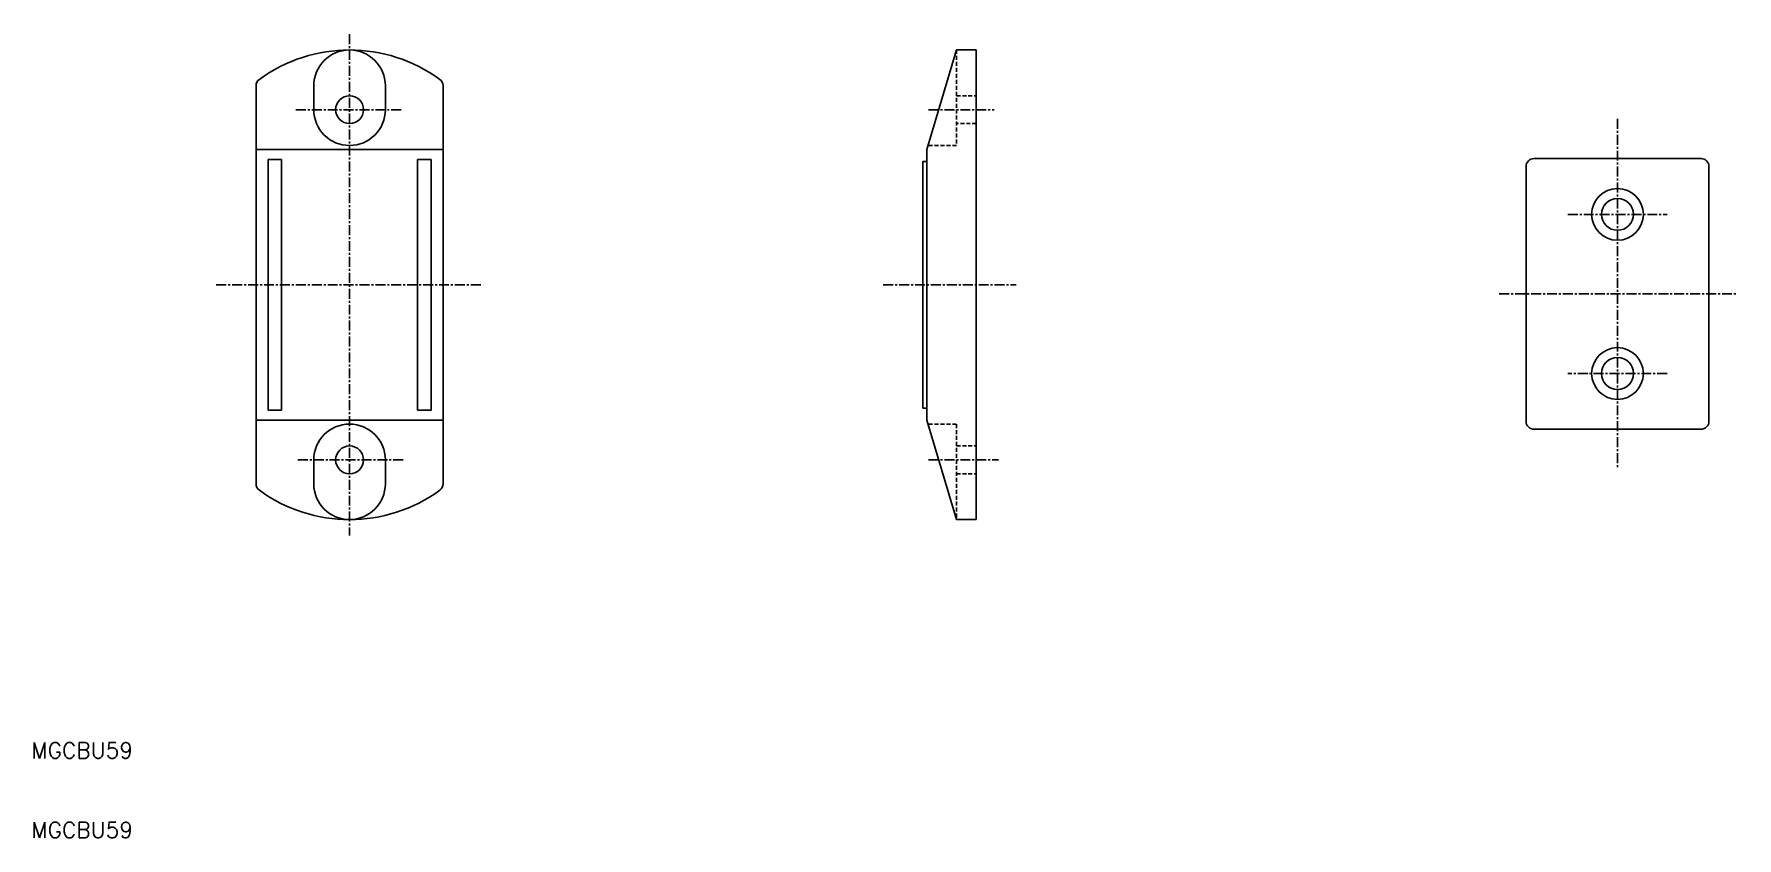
# Model space of a CAD drawing. Extents: x 10 to 224, y 10 to 111.
import ezdxf

# ---------------------------------------------------------------- set-up
doc = ezdxf.new("R2010")
doc.units = 0
doc.linetypes.add('CENTER', pattern=[2, 1.25, -0.25, 0.25, -0.25])
doc.linetypes.add('DASHED', pattern=[0.75, 0.5, -0.25])
doc.layers.get('0').update_dxf_attribs({"linetype": 'CONTINUOUS'})
doc.layers.add('CENTER', color=1, linetype='CENTER')
doc.styles.get("Standard").update_dxf_attribs({"font": 'txt.shx'})

msp = doc.modelspace()

# ---------------------------------------------------------------- linework, layer by layer
at = {"color": 7, "linetype": 'CONTINUOUS'}
for p, q in [((126.28, 109), (122.58, 96.5)), ((128.78, 109), (126.28, 109)), ((128.78, 50), (128.78, 109)), ((38.25, 54.5), (38.25, 104.5)), ((45.5, 101.5), (45.5, 104.5)), ((54.5, 104.5), (54.5, 101.5)), ((61.75, 104.5), (61.75, 54.5)), ((61.75, 96.5), (38.25, 96.5)), ((122.58, 96.5), (122.58, 62.5)), ((39.75, 95.25), (39.75, 63.75)), ((41.45, 95.25), (39.75, 95.25)), ((41.45, 63.75), (41.45, 95.25)), ((58.55, 63.75), (58.55, 95.25)), ((58.55, 95.25), (60.25, 95.25)), ((60.25, 95.25), (60.25, 63.75)), ((122.58, 95), (122.08, 95)), ((122.08, 95), (122.08, 64)), ((197.88, 94.35), (197.88, 62.35)), ((219.88, 95.35), (198.88, 95.35)), ((220.88, 62.35), (220.88, 94.35)), ((38.25, 62.5), (61.75, 62.5)), ((39.75, 63.75), (41.45, 63.75)), ((60.25, 63.75), (58.55, 63.75)), ((122.08, 64), (122.58, 64)), ((122.58, 62.5), (126.28, 50)), ((198.88, 61.35), (219.88, 61.35)), ((45.5, 57.5), (45.5, 54.5)), ((54.5, 54.5), (54.5, 57.5)), ((126.28, 50), (128.78, 50))]:
    msp.add_line(p, q, dxfattribs=at)
at = {"color": 3, "linetype": 'DASHED'}
for p, q in [((126.28, 109), (126.28, 97)), ((126.28, 103.25), (128.78, 103.25)), ((128.78, 99.75), (126.28, 99.75)), ((126.28, 97), (122.77, 97)), ((122.77, 62), (126.28, 62)), ((126.28, 62), (126.28, 50)), ((126.28, 59.25), (128.78, 59.25)), ((126.28, 55.75), (128.78, 55.75))]:
    msp.add_line(p, q, dxfattribs=at)
at = {"color": 7, "linetype": 'CONTINUOUS'}
for centre, radius in [((50, 101.5), 1.75), ((209.38, 88.35), 3.25), ((209.38, 88.35), 2), ((209.38, 68.35), 3.25), ((209.38, 68.35), 2), ((50, 57.5), 1.75)]:
    msp.add_circle(centre, radius, dxfattribs=at)
for centre, radius, start, end in [((50, 89.74), 19.26, 53.9289, 126.0711), ((50, 104.5), 4.5, 0, 180), ((39.25, 104.5), 1, 126.0711, 180), ((60.75, 104.5), 1, 0, 53.9289), ((50, 101.5), 4.5, 180, 0), ((198.88, 94.35), 1, 90, 180), ((219.88, 94.35), 1, 0, 90), ((198.88, 62.35), 1, 180, 270), ((219.88, 62.35), 1, 270, 0), ((50, 57.5), 4.5, 0, 180), ((39.25, 54.5), 1, 180, 233.9289), ((50, 69.26), 19.26, 233.9289, 306.0711), ((50, 54.5), 4.5, 180, 0), ((60.75, 54.5), 1, 306.0711, 0)]:
    msp.add_arc(centre, radius, start, end, dxfattribs=at)
at = {"layer": 'CENTER', "color": 1, "linetype": 'CENTER'}
for p, q in [((50, 111), (50, 48)), ((43.25, 101.5), (56.75, 101.5)), ((122.78, 101.5), (131.04, 101.5)), ((209.38, 100.35), (209.38, 56.35)), ((203.13, 88.35), (215.63, 88.35)), ((33.25, 79.5), (66.75, 79.5)), ((117.08, 79.5), (133.78, 79.5)), ((194.52, 78.35), (224.39, 78.35)), ((215.63, 68.35), (203.13, 68.35)), ((56.75, 57.5), (43.25, 57.5)), ((122.78, 57.5), (131.57, 57.5))]:
    msp.add_line(p, q, dxfattribs=at)

# ---------------------------------------------------------------- texts
at = {"color": 7, "linetype": 'CONTINUOUS'}
for p in [(10, 20), (10, 10)]:
    msp.add_text('MGCBU59', height=2, dxfattribs=at).set_placement(p)

doc.saveas('drawing.dxf')
